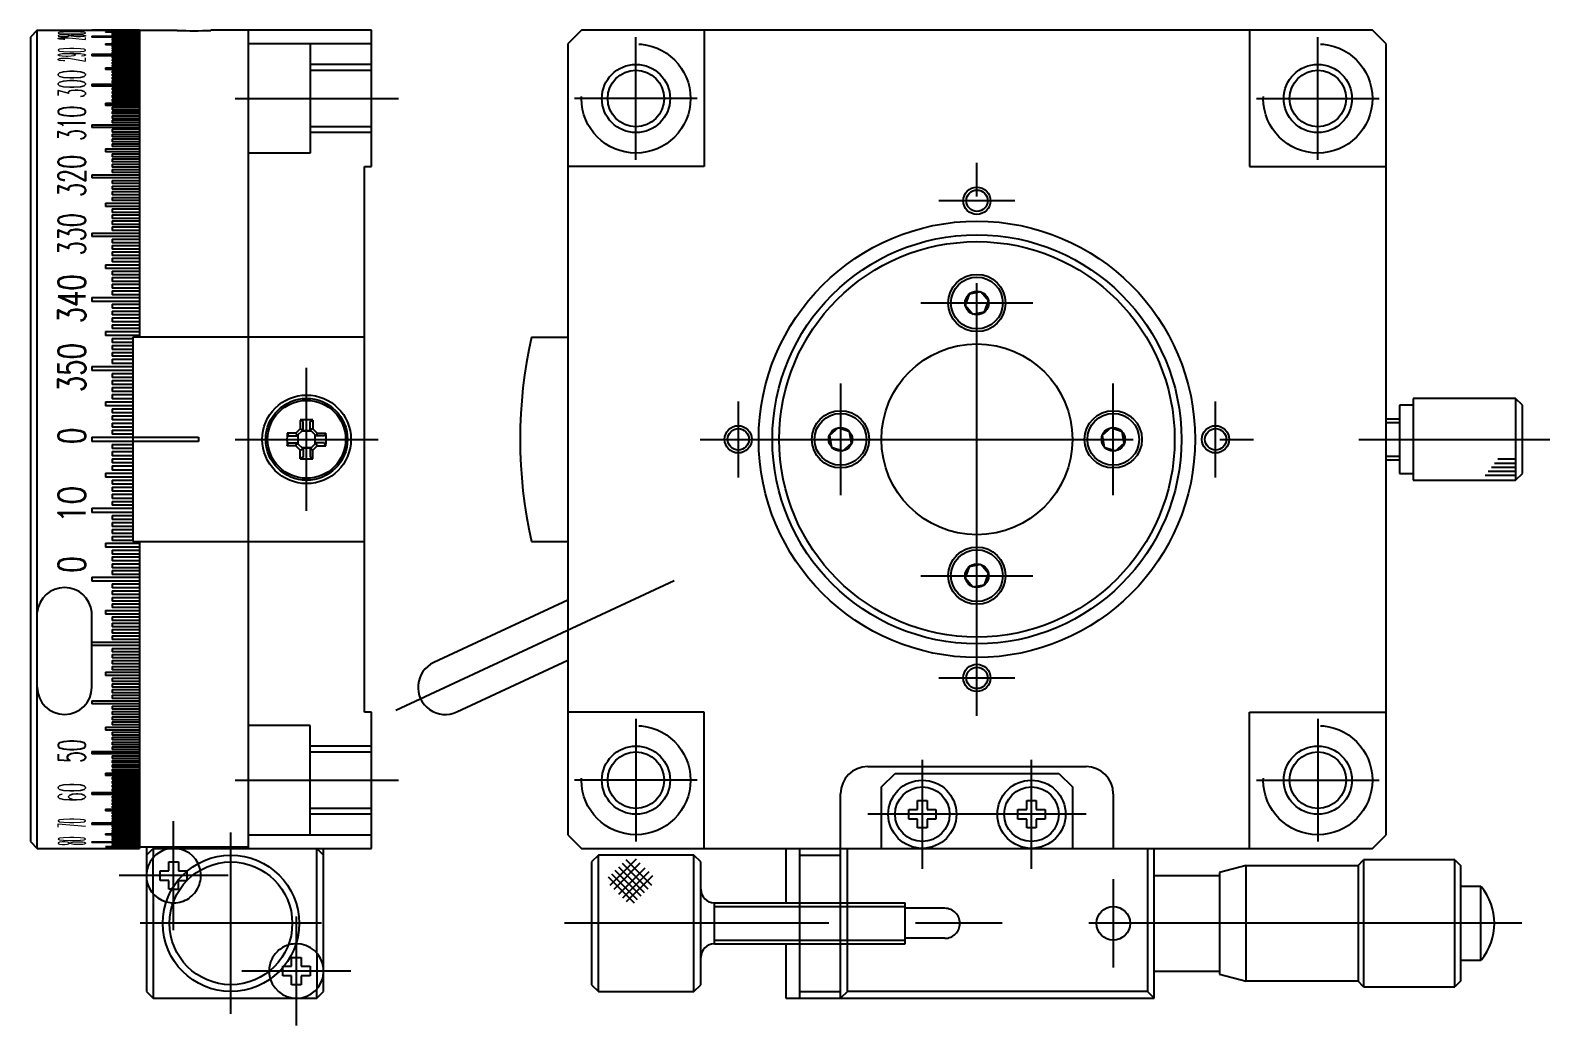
# Model space of a CAD drawing. Extents: x 1 to 281, y 0 to 190.
# Drawn here: x 169.8 to 281.2, y 51.8 to 124.8 of the extents above; entities that cross this region are included whole.
import ezdxf

# ---------------------------------------------------------------- set-up
doc = ezdxf.new("R2010")
doc.units = 0
doc.linetypes.add('CENTER', pattern=[50.8, 31.75, -6.35, 6.35, -6.35])
doc.linetypes.add('DASHED', pattern=[19.05, 12.7, -6.35])
doc.layers.get('0').update_dxf_attribs({"linetype": 'CONTINUOUS'})
doc.layers.add('CENTER', color=1, linetype='CENTER')
doc.styles.get("Standard").update_dxf_attribs({"font": 'txt.shx', "height": 3, "bigfont": 'bigfont.shx'})

msp = doc.modelspace()

# ---------------------------------------------------------------- linework, layer by layer
at = {"color": 7, "linetype": 'CONTINUOUS'}
for p, q in [((170.29, 124.84), (169.79, 124.34)), ((170.29, 64.84), (170.29, 124.84)), ((170.29, 124.84), (177.79, 124.84)), ((177.79, 124.84), (180.56, 124.84)), ((177.79, 124.84), (177.79, 102.34)), ((194.79, 124.84), (183.01, 124.84)), ((185.79, 64.84), (185.79, 124.84)), ((194.79, 114.84), (194.79, 124.84)), ((210.19, 124.84), (209.19, 123.84)), ((268.19, 124.84), (210.19, 124.84)), ((219.19, 124.84), (219.19, 114.84)), ((259.19, 124.84), (259.19, 114.84)), ((269.19, 123.84), (268.19, 124.84)), ((169.79, 124.34), (169.79, 65.34)), ((194.79, 123.84), (185.79, 123.84)), ((209.19, 123.84), (209.19, 65.84)), ((269.19, 65.84), (269.19, 123.84)), ((194.29, 74.84), (194.29, 114.84)), ((194.29, 114.84), (194.79, 114.84)), ((219.19, 114.84), (209.19, 114.84)), ((259.19, 114.84), (269.19, 114.84)), ((238.62, 105.49), (238.33, 104.67)), ((239.47, 105.65), (238.62, 105.49)), ((240.04, 105), (239.47, 105.65)), ((239.75, 104.18), (240.04, 105)), ((238.33, 104.67), (238.9, 104.02)), ((238.9, 104.02), (239.75, 104.18)), ((194.29, 102.34), (177.29, 102.34)), ((177.29, 102.34), (177.29, 87.34)), ((206.54, 102.34), (209.19, 102.34)), ((271.19, 97.34), (270.19, 97.34)), ((270.19, 97.34), (270.19, 92.34)), ((278.69, 97.84), (271.19, 97.84)), ((271.19, 97.84), (271.19, 91.84)), ((278.69, 97.84), (278.69, 91.84)), ((279.19, 97.34), (278.69, 97.84)), ((279.19, 92.34), (279.19, 97.34)), ((189.57, 96.25), (189.57, 95.62)), ((189.78, 96.15), (189.57, 96.25)), ((189.78, 95.54), (189.78, 96.15)), ((190.29, 96.15), (190.5, 96.25)), ((190.29, 95.54), (190.29, 96.15)), ((190.5, 96.25), (190.5, 95.62)), ((269.19, 96.34), (270.19, 96.34)), ((177.29, 94.99), (182.11, 94.99)), ((179.29, 94.99), (182.11, 94.99)), ((182.11, 94.99), (182.11, 94.69)), ((182.11, 94.99), (182.11, 94.69)), ((189.25, 95.3), (188.62, 95.3)), ((188.62, 95.3), (188.72, 95.09)), ((188.72, 95.09), (189.33, 95.09)), ((189.57, 95.62), (189.25, 95.3)), ((189.25, 95.3), (189.34, 95.1)), ((189.33, 95.09), (189.78, 95.54)), ((189.42, 94.5), (189.42, 95.18)), ((189.57, 95.62), (189.77, 95.54)), ((189.7, 95.46), (190.37, 95.46)), ((190.37, 95.46), (189.7, 95.46)), ((190.74, 95.09), (190.29, 95.54)), ((190.5, 95.62), (190.3, 95.54)), ((190.5, 95.62), (190.82, 95.3)), ((190.66, 94.5), (190.66, 95.18)), ((190.82, 95.3), (190.73, 95.1)), ((191.35, 95.09), (190.74, 95.09)), ((190.82, 95.3), (191.45, 95.3)), ((191.45, 95.3), (191.35, 95.09)), ((229.02, 95.69), (228.37, 95.12)), ((228.37, 95.12), (228.53, 94.27)), ((229.84, 95.4), (229.02, 95.69)), ((230, 94.55), (229.84, 95.4)), ((249.02, 95.69), (248.37, 95.12)), ((248.37, 95.12), (248.53, 94.27)), ((249.84, 95.4), (249.02, 95.69)), ((250, 94.55), (249.84, 95.4)), ((182.11, 94.69), (177.29, 94.69)), ((182.11, 94.69), (179.29, 94.69)), ((188.62, 94.37), (188.72, 94.58)), ((189.25, 94.37), (188.62, 94.37)), ((188.72, 94.58), (189.33, 94.58)), ((189.25, 94.37), (189.34, 94.58)), ((189.57, 94.05), (189.25, 94.37)), ((189.33, 94.58), (189.78, 94.14)), ((189.57, 94.05), (189.77, 94.14)), ((189.57, 93.42), (189.57, 94.05)), ((189.7, 94.22), (190.37, 94.22)), ((190.37, 94.22), (189.7, 94.22)), ((189.78, 94.14), (189.78, 93.52)), ((190.74, 94.58), (190.29, 94.14)), ((190.29, 94.14), (190.29, 93.52)), ((190.5, 94.05), (190.3, 94.14)), ((190.5, 94.05), (190.82, 94.37)), ((190.5, 93.42), (190.5, 94.05)), ((190.82, 94.37), (190.73, 94.58)), ((191.35, 94.58), (190.74, 94.58)), ((190.82, 94.37), (191.45, 94.37)), ((191.45, 94.37), (191.35, 94.58)), ((228.53, 94.27), (229.35, 93.99)), ((229.35, 93.99), (230, 94.55)), ((248.53, 94.27), (249.35, 93.99)), ((249.35, 93.99), (250, 94.55)), ((189.78, 93.52), (189.57, 93.42)), ((190.29, 93.52), (190.5, 93.42)), ((269.19, 93.34), (270.19, 93.34)), ((270.19, 92.34), (271.19, 92.34)), ((271.19, 91.84), (278.69, 91.84)), ((278.69, 91.84), (279.19, 92.34)), ((177.29, 87.34), (194.29, 87.34)), ((177.79, 87.34), (177.79, 64.84)), ((206.54, 87.34), (209.19, 87.34)), ((238.62, 85.49), (238.33, 84.67)), ((238.33, 84.67), (238.9, 84.02)), ((239.47, 85.65), (238.62, 85.49)), ((240.04, 85), (239.47, 85.65)), ((239.75, 84.18), (240.04, 85)), ((238.9, 84.02), (239.75, 84.18)), ((209.19, 83.05), (199.37, 78.48)), ((174.29, 76.66), (174.29, 82.16)), ((201.06, 74.85), (209.19, 78.64)), ((194.79, 74.84), (194.29, 74.84)), ((194.79, 64.84), (194.79, 74.84)), ((219.19, 74.84), (209.19, 74.84)), ((219.19, 64.84), (219.19, 74.84)), ((259.19, 64.84), (259.19, 74.84)), ((259.19, 74.84), (269.19, 74.84)), ((231.19, 70.84), (247.19, 70.84)), ((232.19, 69.34), (233.19, 70.34)), ((233.19, 70.34), (245.19, 70.34)), ((245.19, 70.34), (246.19, 69.34)), ((232.19, 64.84), (232.19, 69.34)), ((246.19, 69.34), (246.19, 64.84)), ((229.19, 53.84), (229.19, 68.84)), ((234.84, 68.34), (235.54, 68.34)), ((234.84, 67.69), (234.84, 68.34)), ((235.54, 68.34), (235.54, 67.69)), ((242.84, 68.34), (243.54, 68.34)), ((242.84, 67.69), (242.84, 68.34)), ((243.54, 68.34), (243.54, 67.69)), ((249.19, 68.84), (249.19, 64.84)), ((234.19, 66.99), (234.19, 67.69)), ((234.19, 67.69), (234.84, 67.69)), ((234.84, 66.99), (234.19, 66.99)), ((234.84, 66.34), (234.84, 66.99)), ((235.54, 67.69), (236.19, 67.69)), ((236.19, 66.99), (235.54, 66.99)), ((235.54, 66.99), (235.54, 66.34)), ((236.19, 67.69), (236.19, 66.99)), ((242.19, 66.99), (242.19, 67.69)), ((242.19, 67.69), (242.84, 67.69)), ((242.84, 66.99), (242.19, 66.99)), ((242.84, 66.34), (242.84, 66.99)), ((243.54, 67.69), (244.19, 67.69)), ((244.19, 66.99), (243.54, 66.99)), ((243.54, 66.99), (243.54, 66.34)), ((244.19, 67.69), (244.19, 66.99)), ((185.79, 65.84), (194.79, 65.84)), ((209.19, 65.84), (210.19, 64.84)), ((235.54, 66.34), (234.84, 66.34)), ((243.54, 66.34), (242.84, 66.34)), ((268.19, 64.84), (269.19, 65.84)), ((169.79, 65.34), (170.29, 64.84)), ((170.29, 64.84), (177.79, 64.84)), ((177.79, 64.95), (185.79, 64.95)), ((178.29, 64.95), (178.29, 54.34)), ((178.29, 64.34), (178.79, 64.84)), ((178.79, 64.84), (194.79, 64.84)), ((178.79, 64.84), (178.79, 64.16)), ((185.29, 64.95), (185.29, 64.84)), ((190.79, 57.16), (190.79, 64.84)), ((191.29, 64.34), (190.79, 64.84)), ((191.29, 54.34), (191.29, 64.84)), ((210.19, 64.84), (268.19, 64.84)), ((225.19, 64.84), (225.19, 60.84)), ((226.19, 64.84), (226.19, 53.84)), ((229.69, 54.34), (229.69, 64.84)), ((251.69, 64.84), (251.69, 54.34)), ((252.19, 53.84), (252.19, 64.84)), ((179.94, 63.84), (180.64, 63.84)), ((179.94, 63.19), (179.94, 63.84)), ((180.64, 63.84), (180.64, 63.19)), ((211.44, 64.34), (210.94, 63.84)), ((210.94, 63.84), (210.94, 54.84)), ((218.44, 64.34), (211.44, 64.34)), ((211.44, 54.34), (211.44, 64.34)), ((218.94, 63.84), (218.44, 64.34)), ((218.44, 54.34), (218.44, 64.34)), ((218.94, 54.84), (218.94, 63.84)), ((226.19, 64.34), (229.19, 64.34)), ((258.94, 63.59), (256.99, 63.06)), ((258.94, 55.09), (258.94, 63.59)), ((258.94, 63.59), (267.14, 63.59)), ((267.14, 63.59), (267.54, 63.99)), ((267.14, 63.59), (267.14, 55.09)), ((267.54, 63.99), (267.54, 54.69)), ((274.24, 63.99), (267.54, 63.99)), ((274.24, 54.69), (274.24, 63.99)), ((274.24, 63.99), (274.64, 63.59)), ((274.64, 63.59), (274.64, 55.09)), ((179.29, 62.49), (179.29, 63.19)), ((179.29, 63.19), (179.94, 63.19)), ((179.94, 62.49), (179.29, 62.49)), ((179.94, 61.84), (179.94, 62.49)), ((180.64, 63.19), (181.29, 63.19)), ((181.29, 63.19), (181.29, 63.18)), ((252.19, 62.84), (256.99, 62.84)), ((256.99, 63.06), (256.99, 55.61)), ((178.79, 61.51), (178.79, 53.84)), ((180.15, 61.84), (179.94, 61.84)), ((276.15, 62.04), (274.64, 62.04)), ((276.15, 56.64), (276.15, 62.04)), ((219.94, 60.84), (226.19, 60.84)), ((219.94, 57.84), (219.94, 60.84)), ((188.94, 56.84), (189.64, 56.84)), ((188.94, 56.19), (188.94, 56.84)), ((189.64, 56.84), (189.64, 56.19)), ((219.94, 57.84), (226.19, 57.84)), ((225.19, 57.84), (225.19, 53.84)), ((188.29, 55.49), (188.29, 56.09)), ((188.37, 56.19), (188.94, 56.19)), ((189.64, 56.19), (190.29, 56.19)), ((190.29, 56.19), (190.29, 55.49)), ((252.19, 55.84), (256.99, 55.84)), ((274.64, 56.64), (276.15, 56.64)), ((188.94, 55.49), (188.29, 55.49)), ((188.94, 54.84), (188.94, 55.49)), ((189.64, 54.84), (188.94, 54.84)), ((190.29, 55.49), (189.64, 55.49)), ((189.64, 55.49), (189.64, 54.84)), ((210.94, 54.84), (211.44, 54.34)), ((218.44, 54.34), (218.94, 54.84)), ((256.99, 55.61), (258.94, 55.09)), ((267.14, 55.09), (258.94, 55.09)), ((267.54, 54.69), (267.14, 55.09)), ((267.54, 54.69), (274.24, 54.69)), ((274.64, 55.09), (274.24, 54.69)), ((178.29, 54.34), (178.79, 53.84)), ((178.79, 53.84), (190.79, 53.84)), ((190.79, 53.84), (190.79, 54.51)), ((190.79, 53.84), (191.29, 54.34)), ((211.44, 54.34), (218.44, 54.34)), ((225.19, 53.84), (252.19, 53.84)), ((226.19, 54.34), (229.19, 54.34)), ((229.69, 54.34), (229.19, 53.84)), ((251.69, 54.34), (229.69, 54.34)), ((251.69, 54.34), (252.19, 53.84))]:
    msp.add_line(p, q, dxfattribs=at)
for p, q in [((177.79, 124.84), (174.29, 124.84)), ((175.79, 124.83), (175.79, 124.83)), ((177.79, 124.83), (175.79, 124.83)), ((175.79, 124.83), (177.79, 124.83)), ((175.79, 124.82), (175.79, 124.81)), ((175.79, 124.82), (177.79, 124.82)), ((177.79, 124.81), (175.79, 124.81)), ((175.79, 124.8), (177.79, 124.8)), ((175.79, 124.8), (175.79, 124.79)), ((177.79, 124.79), (175.79, 124.79)), ((175.79, 124.77), (177.79, 124.77)), ((175.79, 124.77), (175.79, 124.75)), ((174.29, 124.41), (174.29, 124.35)), ((174.29, 124.41), (177.79, 124.41)), ((177.79, 124.35), (174.29, 124.35)), ((175.29, 124.74), (177.79, 124.74)), ((175.29, 124.74), (175.29, 124.71)), ((177.79, 124.71), (175.29, 124.71)), ((175.29, 123.85), (177.79, 123.85)), ((175.29, 123.85), (175.29, 123.78)), ((177.79, 123.78), (175.29, 123.78)), ((177.79, 124.75), (175.79, 124.75)), ((175.79, 124.69), (177.79, 124.69)), ((175.79, 124.69), (175.79, 124.66)), ((177.79, 124.66), (175.79, 124.66)), ((175.79, 124.63), (177.79, 124.63)), ((175.79, 124.63), (175.79, 124.59)), ((177.79, 124.59), (175.79, 124.59)), ((175.79, 124.57), (177.79, 124.57)), ((175.79, 124.57), (175.79, 124.52)), ((177.79, 124.52), (175.79, 124.52)), ((175.79, 124.49), (177.79, 124.49)), ((175.79, 124.49), (175.79, 124.44)), ((177.79, 124.44), (175.79, 124.44)), ((175.79, 124.31), (175.79, 124.26)), ((175.79, 124.31), (177.79, 124.31)), ((177.79, 124.26), (175.79, 124.26)), ((175.79, 124.21), (175.79, 124.15)), ((175.79, 124.21), (177.79, 124.21)), ((177.79, 124.15), (175.79, 124.15)), ((175.79, 124.1), (177.79, 124.1)), ((175.79, 124.1), (175.79, 124.03)), ((177.79, 124.03), (175.79, 124.03)), ((175.79, 123.98), (177.79, 123.98)), ((175.79, 123.98), (175.79, 123.91)), ((177.79, 123.91), (175.79, 123.91)), ((175.79, 123.72), (177.79, 123.72)), ((175.79, 123.72), (175.79, 123.63)), ((174.29, 123.08), (174.29, 122.98)), ((174.29, 123.08), (177.79, 123.08)), ((177.79, 122.98), (174.29, 122.98)), ((177.79, 123.63), (175.79, 123.63)), ((175.79, 123.57), (177.79, 123.57)), ((175.79, 123.57), (175.79, 123.48)), ((177.79, 123.48), (175.79, 123.48)), ((175.79, 123.41), (177.79, 123.41)), ((175.79, 123.41), (175.79, 123.32)), ((177.79, 123.32), (175.79, 123.32)), ((175.79, 123.25), (177.79, 123.25)), ((175.79, 123.25), (175.79, 123.15)), ((177.79, 123.15), (175.79, 123.15)), ((175.79, 122.9), (175.79, 122.79)), ((175.79, 122.9), (177.79, 122.9)), ((177.79, 122.79), (175.79, 122.79)), ((175.79, 122.71), (175.79, 122.6)), ((175.79, 122.71), (177.79, 122.71)), ((177.79, 122.6), (175.79, 122.6)), ((175.29, 122.09), (177.79, 122.09)), ((175.29, 122.09), (175.29, 121.96)), ((177.79, 121.96), (175.29, 121.96)), ((175.79, 122.51), (177.79, 122.51)), ((175.79, 122.51), (175.79, 122.39)), ((177.79, 122.39), (175.79, 122.39)), ((175.79, 122.3), (177.79, 122.3)), ((175.79, 122.3), (175.79, 122.18)), ((177.79, 122.18), (175.79, 122.18)), ((175.79, 121.87), (177.79, 121.87)), ((175.79, 121.87), (175.79, 121.73)), ((177.79, 121.73), (175.79, 121.73)), ((175.79, 121.63), (177.79, 121.63)), ((175.79, 121.63), (175.79, 121.5)), ((177.79, 121.5), (175.79, 121.5)), ((174.29, 120.89), (174.29, 120.74)), ((174.29, 120.89), (177.79, 120.89)), ((177.79, 120.74), (174.29, 120.74)), ((175.79, 121.4), (177.79, 121.4)), ((175.79, 121.4), (175.79, 121.25)), ((177.79, 121.25), (175.79, 121.25)), ((175.79, 121.15), (177.79, 121.15)), ((175.79, 121.15), (175.79, 121)), ((177.79, 121), (175.79, 121)), ((175.79, 120.63), (175.79, 120.47)), ((175.79, 120.63), (177.79, 120.63)), ((177.79, 120.47), (175.79, 120.47)), ((175.79, 120.36), (175.79, 120.2)), ((175.79, 120.36), (177.79, 120.36)), ((175.29, 119.5), (177.79, 119.5)), ((175.29, 119.5), (175.29, 119.32)), ((177.79, 119.32), (175.29, 119.32)), ((177.79, 120.2), (175.79, 120.2)), ((175.79, 120.08), (177.79, 120.08)), ((175.79, 120.08), (175.79, 119.91)), ((177.79, 119.91), (175.79, 119.91)), ((175.79, 119.79), (177.79, 119.79)), ((175.79, 119.79), (175.79, 119.62)), ((177.79, 119.62), (175.79, 119.62)), ((175.79, 119.2), (177.79, 119.2)), ((175.79, 119.2), (175.79, 119.02)), ((177.79, 119.02), (175.79, 119.02)), ((175.79, 118.89), (177.79, 118.89)), ((175.79, 118.89), (175.79, 118.71)), ((177.79, 118.71), (175.79, 118.71)), ((175.79, 118.57), (177.79, 118.57)), ((175.79, 118.57), (175.79, 118.38)), ((177.79, 118.38), (175.79, 118.38)), ((175.79, 118.25), (177.79, 118.25)), ((175.79, 118.25), (175.79, 118.06)), ((174.29, 117.91), (174.29, 117.72)), ((174.29, 117.91), (177.79, 117.91)), ((177.79, 117.72), (174.29, 117.72)), ((177.79, 118.06), (175.79, 118.06)), ((175.79, 117.58), (175.79, 117.38)), ((175.79, 117.58), (177.79, 117.58)), ((177.79, 117.38), (175.79, 117.38)), ((175.79, 117.23), (175.79, 117.03)), ((175.79, 117.23), (177.79, 117.23)), ((177.79, 117.03), (175.79, 117.03)), ((175.29, 116.16), (177.79, 116.16)), ((175.29, 116.16), (175.29, 115.94)), ((177.79, 115.94), (175.29, 115.94)), ((175.79, 116.88), (177.79, 116.88)), ((175.79, 116.88), (175.79, 116.67)), ((177.79, 116.67), (175.79, 116.67)), ((175.79, 116.52), (177.79, 116.52)), ((175.79, 116.52), (175.79, 116.31)), ((177.79, 116.31), (175.79, 116.31)), ((175.79, 115.78), (177.79, 115.78)), ((175.79, 115.78), (175.79, 115.57)), ((177.79, 115.57), (175.79, 115.57)), ((175.79, 115.41), (177.79, 115.41)), ((175.79, 115.41), (175.79, 115.19)), ((177.79, 115.19), (175.79, 115.19)), ((175.79, 115.02), (177.79, 115.02)), ((175.79, 115.02), (175.79, 114.8)), ((177.79, 114.8), (175.79, 114.8)), ((174.29, 114.24), (174.29, 114.01)), ((174.29, 114.24), (177.79, 114.24)), ((177.79, 114.01), (174.29, 114.01)), ((175.79, 114.63), (177.79, 114.63)), ((175.79, 114.63), (175.79, 114.41)), ((177.79, 114.41), (175.79, 114.41)), ((175.79, 113.83), (175.79, 113.6)), ((175.79, 113.83), (177.79, 113.83)), ((177.79, 113.6), (175.79, 113.6)), ((175.79, 113.42), (175.79, 113.19)), ((175.79, 113.42), (177.79, 113.42)), ((177.79, 113.19), (175.79, 113.19)), ((175.79, 113.01), (177.79, 113.01)), ((175.79, 113.01), (175.79, 112.77)), ((177.79, 112.77), (175.79, 112.77)), ((175.79, 112.59), (177.79, 112.59)), ((175.79, 112.59), (175.79, 112.35)), ((175.29, 112.17), (177.79, 112.17)), ((175.29, 112.17), (175.29, 111.92)), ((177.79, 111.92), (175.29, 111.92)), ((177.79, 112.35), (175.79, 112.35)), ((175.79, 111.74), (177.79, 111.74)), ((175.79, 111.74), (175.79, 111.49)), ((177.79, 111.49), (175.79, 111.49)), ((175.79, 111.3), (177.79, 111.3)), ((175.79, 111.3), (175.79, 111.05)), ((177.79, 111.05), (175.79, 111.05)), ((175.79, 110.86), (177.79, 110.86)), ((175.79, 110.86), (175.79, 110.61)), ((177.79, 110.61), (175.79, 110.61)), ((175.79, 110.42), (177.79, 110.42)), ((175.79, 110.42), (175.79, 110.16)), ((174.29, 109.97), (174.29, 109.71)), ((174.29, 109.97), (177.79, 109.97)), ((177.79, 109.71), (174.29, 109.71)), ((177.79, 110.16), (175.79, 110.16)), ((175.79, 109.51), (175.79, 109.25)), ((175.79, 109.51), (177.79, 109.51)), ((177.79, 109.25), (175.79, 109.25)), ((175.79, 109.05), (175.79, 108.79)), ((175.79, 109.05), (177.79, 109.05)), ((177.79, 108.79), (175.79, 108.79)), ((175.79, 108.59), (177.79, 108.59)), ((175.79, 108.59), (175.79, 108.32)), ((177.79, 108.32), (175.79, 108.32)), ((175.79, 108.12), (177.79, 108.12)), ((175.79, 108.12), (175.79, 107.85)), ((175.29, 107.65), (177.79, 107.65)), ((175.29, 107.65), (175.29, 107.38)), ((177.79, 107.38), (175.29, 107.38)), ((177.79, 107.85), (175.79, 107.85)), ((175.79, 107.18), (177.79, 107.18)), ((175.79, 107.18), (175.79, 106.9)), ((177.79, 106.9), (175.79, 106.9)), ((175.79, 106.7), (177.79, 106.7)), ((175.79, 106.7), (175.79, 106.42)), ((177.79, 106.42), (175.79, 106.42)), ((175.79, 106.21), (177.79, 106.21)), ((175.79, 106.21), (175.79, 105.94)), ((177.79, 105.94), (175.79, 105.94)), ((174.29, 105.24), (174.29, 104.96)), ((174.29, 105.24), (177.79, 105.24)), ((177.79, 104.96), (174.29, 104.96)), ((175.79, 105.73), (177.79, 105.73)), ((175.79, 105.73), (175.79, 105.45)), ((177.79, 105.45), (175.79, 105.45)), ((175.79, 104.75), (175.79, 104.46)), ((175.79, 104.75), (177.79, 104.75)), ((177.79, 104.46), (175.79, 104.46)), ((175.79, 104.25), (175.79, 103.96)), ((175.79, 104.25), (177.79, 104.25)), ((177.79, 103.96), (175.79, 103.96)), ((175.79, 103.75), (177.79, 103.75)), ((175.79, 103.75), (175.79, 103.46)), ((175.29, 102.75), (177.79, 102.75)), ((175.29, 102.75), (175.29, 102.46)), ((177.79, 103.46), (175.79, 103.46)), ((175.79, 103.25), (177.79, 103.25)), ((175.79, 103.25), (175.79, 102.96)), ((177.79, 102.96), (175.79, 102.96)), ((177.79, 102.46), (175.29, 102.46)), ((175.79, 102.24), (177.29, 102.24)), ((175.79, 102.24), (175.79, 101.95)), ((177.29, 101.95), (175.79, 101.95)), ((175.79, 101.73), (177.29, 101.73)), ((175.79, 101.73), (175.79, 101.44)), ((177.29, 101.44), (175.79, 101.44)), ((175.79, 101.22), (177.29, 101.22)), ((175.79, 101.22), (175.79, 100.93)), ((177.29, 100.93), (175.79, 100.93)), ((175.79, 100.71), (177.29, 100.71)), ((175.79, 100.71), (175.79, 100.41)), ((177.29, 100.41), (175.79, 100.41)), ((174.29, 100.19), (174.29, 99.9)), ((174.29, 100.19), (177.29, 100.19)), ((177.29, 99.9), (174.29, 99.9)), ((175.79, 99.68), (175.79, 99.38)), ((175.79, 99.68), (177.29, 99.68)), ((177.29, 99.38), (175.79, 99.38)), ((175.79, 99.16), (175.79, 98.86)), ((175.79, 99.16), (177.29, 99.16)), ((177.29, 98.86), (175.79, 98.86)), ((175.79, 98.64), (177.29, 98.64)), ((175.79, 98.64), (175.79, 98.34)), ((177.29, 98.34), (175.79, 98.34)), ((175.79, 98.12), (177.29, 98.12)), ((175.79, 98.12), (175.79, 97.82)), ((175.29, 97.6), (177.29, 97.6)), ((175.29, 97.6), (175.29, 97.3)), ((177.29, 97.3), (175.29, 97.3)), ((177.29, 97.82), (175.79, 97.82)), ((175.79, 97.08), (177.29, 97.08)), ((175.79, 97.08), (175.79, 96.78)), ((177.29, 96.78), (175.79, 96.78)), ((175.79, 96.56), (177.29, 96.56)), ((175.79, 96.56), (175.79, 96.26)), ((177.29, 96.26), (175.79, 96.26)), ((175.79, 96.03), (177.29, 96.03)), ((175.79, 96.03), (175.79, 95.73)), ((174.29, 94.99), (174.29, 94.69)), ((174.29, 94.99), (177.29, 94.99)), ((177.29, 95.73), (175.79, 95.73)), ((175.79, 95.51), (177.29, 95.51)), ((175.79, 95.51), (175.79, 95.21)), ((177.29, 95.21), (175.79, 95.21)), ((177.29, 94.69), (174.29, 94.69)), ((175.79, 94.46), (175.79, 94.16)), ((175.79, 94.46), (177.29, 94.46)), ((177.29, 94.16), (175.79, 94.16)), ((175.79, 93.94), (175.79, 93.64)), ((175.79, 93.94), (177.29, 93.94)), ((177.29, 93.64), (175.79, 93.64)), ((175.79, 93.42), (177.29, 93.42)), ((175.79, 93.42), (175.79, 93.12)), ((177.29, 93.12), (175.79, 93.12)), ((175.79, 92.89), (177.29, 92.89)), ((175.79, 92.89), (175.79, 92.59)), ((177.29, 92.59), (175.79, 92.59)), ((175.29, 92.37), (177.29, 92.37)), ((175.29, 92.37), (175.29, 92.07)), ((177.29, 92.07), (175.29, 92.07)), ((175.79, 91.85), (177.29, 91.85)), ((175.79, 91.85), (175.79, 91.55)), ((177.29, 91.55), (175.79, 91.55)), ((175.79, 91.33), (177.29, 91.33)), ((175.79, 91.33), (175.79, 91.03)), ((177.29, 91.03), (175.79, 91.03)), ((175.79, 90.81), (177.29, 90.81)), ((175.79, 90.81), (175.79, 90.51)), ((177.29, 90.51), (175.79, 90.51)), ((175.79, 90.29), (177.29, 90.29)), ((175.79, 90.29), (175.79, 90)), ((174.29, 89.78), (174.29, 89.48)), ((174.29, 89.78), (177.29, 89.78)), ((177.29, 89.48), (174.29, 89.48)), ((177.29, 90), (175.79, 90)), ((175.79, 89.26), (175.79, 88.97)), ((175.79, 89.26), (177.29, 89.26)), ((177.29, 88.97), (175.79, 88.97)), ((175.79, 88.75), (175.79, 88.45)), ((175.79, 88.75), (177.29, 88.75)), ((177.29, 88.45), (175.79, 88.45)), ((175.79, 88.23), (177.29, 88.23)), ((175.79, 88.23), (175.79, 87.94)), ((175.29, 87.22), (177.79, 87.22)), ((175.29, 87.22), (175.29, 86.93)), ((177.79, 86.93), (175.29, 86.93)), ((177.29, 87.94), (175.79, 87.94)), ((175.79, 87.72), (177.29, 87.72)), ((175.79, 87.72), (175.79, 87.43)), ((177.29, 87.43), (175.79, 87.43)), ((175.79, 86.71), (177.79, 86.71)), ((175.79, 86.71), (175.79, 86.42)), ((177.79, 86.42), (175.79, 86.42)), ((175.79, 86.21), (177.79, 86.21)), ((175.79, 86.21), (175.79, 85.92)), ((177.79, 85.92), (175.79, 85.92)), ((174.29, 84.72), (174.29, 84.44)), ((174.29, 84.72), (177.79, 84.72)), ((175.79, 85.71), (177.79, 85.71)), ((175.79, 85.71), (175.79, 85.42)), ((177.79, 85.42), (175.79, 85.42)), ((175.79, 85.21), (177.79, 85.21)), ((175.79, 85.21), (175.79, 84.93)), ((177.79, 84.93), (175.79, 84.93)), ((177.79, 84.44), (174.29, 84.44)), ((175.79, 84.23), (175.79, 83.95)), ((175.79, 84.23), (177.79, 84.23)), ((177.79, 83.95), (175.79, 83.95)), ((175.79, 83.74), (175.79, 83.46)), ((175.79, 83.74), (177.79, 83.74)), ((177.79, 83.46), (175.79, 83.46)), ((175.79, 83.25), (177.79, 83.25)), ((175.79, 83.25), (175.79, 82.98)), ((177.79, 82.98), (175.79, 82.98)), ((175.79, 82.77), (177.79, 82.77)), ((175.79, 82.77), (175.79, 82.5)), ((177.79, 82.5), (175.79, 82.5)), ((175.29, 82.29), (177.79, 82.29)), ((175.29, 82.29), (175.29, 82.02)), ((177.79, 82.02), (175.29, 82.02)), ((175.79, 81.82), (177.79, 81.82)), ((175.79, 81.82), (175.79, 81.55)), ((177.79, 81.55), (175.79, 81.55)), ((175.79, 81.35), (177.79, 81.35)), ((175.79, 81.35), (175.79, 81.08)), ((177.79, 81.08), (175.79, 81.08)), ((175.79, 80.89), (177.79, 80.89)), ((175.79, 80.89), (175.79, 80.62)), ((177.79, 80.62), (175.79, 80.62)), ((175.79, 80.42), (177.79, 80.42)), ((175.79, 80.42), (175.79, 80.16)), ((174.29, 79.97), (177.79, 79.97)), ((177.79, 79.71), (174.29, 79.71)), ((177.79, 80.16), (175.79, 80.16)), ((175.79, 79.51), (175.79, 79.26)), ((175.79, 79.51), (177.79, 79.51)), ((177.79, 79.26), (175.79, 79.26)), ((175.79, 79.07), (175.79, 78.81)), ((175.79, 79.07), (177.79, 79.07)), ((177.79, 78.81), (175.79, 78.81)), ((175.79, 78.62), (177.79, 78.62)), ((175.79, 78.62), (175.79, 78.37)), ((177.79, 78.37), (175.79, 78.37)), ((175.79, 78.19), (177.79, 78.19)), ((175.79, 78.19), (175.79, 77.94)), ((175.29, 77.75), (177.79, 77.75)), ((175.29, 77.75), (175.29, 77.51)), ((177.79, 77.51), (175.29, 77.51)), ((177.79, 77.94), (175.79, 77.94)), ((175.79, 77.32), (177.79, 77.32)), ((175.79, 77.32), (175.79, 77.08)), ((177.79, 77.08), (175.79, 77.08)), ((175.79, 76.9), (177.79, 76.9)), ((175.79, 76.9), (175.79, 76.66)), ((177.79, 76.66), (175.79, 76.66)), ((175.79, 76.49), (177.79, 76.49)), ((175.79, 76.49), (175.79, 76.25)), ((177.79, 76.25), (175.79, 76.25)), ((175.79, 76.07), (177.79, 76.07)), ((175.79, 76.07), (175.79, 75.84)), ((177.79, 75.84), (175.79, 75.84)), ((174.29, 75.67), (174.29, 75.44)), ((174.29, 75.67), (177.79, 75.67)), ((177.79, 75.44), (174.29, 75.44)), ((175.79, 75.27), (175.79, 75.04)), ((175.79, 75.27), (177.79, 75.27)), ((177.79, 75.04), (175.79, 75.04)), ((175.79, 74.87), (175.79, 74.65)), ((175.79, 74.87), (177.79, 74.87)), ((177.79, 74.65), (175.79, 74.65)), ((175.29, 73.73), (177.79, 73.73)), ((175.29, 73.73), (175.29, 73.52)), ((175.79, 74.49), (177.79, 74.49)), ((175.79, 74.49), (175.79, 74.27)), ((177.79, 74.27), (175.79, 74.27)), ((175.79, 74.11), (177.79, 74.11)), ((175.79, 74.11), (175.79, 73.89)), ((177.79, 73.89), (175.79, 73.89)), ((177.79, 73.52), (175.29, 73.52)), ((175.79, 73.36), (177.79, 73.36)), ((175.79, 73.36), (175.79, 73.15)), ((177.79, 73.15), (175.79, 73.15)), ((175.79, 73), (177.79, 73)), ((175.79, 73), (175.79, 72.79)), ((177.79, 72.79), (175.79, 72.79)), ((175.79, 72.64), (177.79, 72.64)), ((175.79, 72.64), (175.79, 72.44)), ((177.79, 72.44), (175.79, 72.44)), ((174.29, 71.95), (174.29, 71.76)), ((174.29, 71.95), (177.79, 71.95)), ((177.79, 71.76), (174.29, 71.76)), ((175.79, 72.29), (177.79, 72.29)), ((175.79, 72.29), (175.79, 72.1)), ((177.79, 72.1), (175.79, 72.1)), ((175.79, 71.62), (175.79, 71.43)), ((175.79, 71.62), (177.79, 71.62)), ((177.79, 71.43), (175.79, 71.43)), ((175.29, 70.35), (177.79, 70.35)), ((175.29, 70.35), (175.29, 70.18)), ((175.79, 71.29), (175.79, 71.1)), ((175.79, 71.29), (177.79, 71.29)), ((177.79, 71.1), (175.79, 71.1)), ((175.79, 70.97), (177.79, 70.97)), ((175.79, 70.97), (175.79, 70.79)), ((177.79, 70.79), (175.79, 70.79)), ((175.79, 70.65), (177.79, 70.65)), ((175.79, 70.65), (175.79, 70.48)), ((177.79, 70.48), (175.79, 70.48)), ((177.79, 70.18), (175.29, 70.18)), ((175.79, 70.05), (177.79, 70.05)), ((175.79, 70.05), (175.79, 69.88)), ((177.79, 69.88), (175.79, 69.88)), ((175.79, 69.76), (177.79, 69.76)), ((175.79, 69.76), (175.79, 69.6)), ((177.79, 69.6), (175.79, 69.6)), ((175.79, 69.47), (177.79, 69.47)), ((175.79, 69.47), (175.79, 69.32)), ((177.79, 69.32), (175.79, 69.32)), ((175.79, 69.2), (177.79, 69.2)), ((175.79, 69.2), (175.79, 69.04)), ((174.29, 68.93), (174.29, 68.78)), ((174.29, 68.93), (177.79, 68.93)), ((177.79, 68.78), (174.29, 68.78)), ((177.79, 69.04), (175.79, 69.04)), ((175.79, 68.67), (175.79, 68.53)), ((175.79, 68.67), (177.79, 68.67)), ((177.79, 68.53), (175.79, 68.53)), ((175.79, 68.42), (175.79, 68.28)), ((175.79, 68.42), (177.79, 68.42)), ((177.79, 68.28), (175.79, 68.28)), ((175.79, 68.17), (177.79, 68.17)), ((175.79, 68.17), (175.79, 68.04)), ((177.79, 68.04), (175.79, 68.04)), ((175.29, 67.71), (177.79, 67.71)), ((175.29, 67.71), (175.29, 67.58)), ((177.79, 67.58), (175.29, 67.58)), ((175.79, 67.94), (177.79, 67.94)), ((175.79, 67.94), (175.79, 67.81)), ((177.79, 67.81), (175.79, 67.81)), ((175.79, 67.49), (177.79, 67.49)), ((175.79, 67.49), (175.79, 67.37)), ((177.79, 67.37), (175.79, 67.37)), ((175.79, 67.28), (177.79, 67.28)), ((175.79, 67.28), (175.79, 67.16)), ((177.79, 67.16), (175.79, 67.16)), ((175.79, 67.08), (177.79, 67.08)), ((175.79, 67.08), (175.79, 66.97)), ((177.79, 66.97), (175.79, 66.97)), ((175.79, 66.88), (177.79, 66.88)), ((175.79, 66.88), (175.79, 66.78)), ((174.29, 66.7), (174.29, 66.59)), ((174.29, 66.7), (177.79, 66.7)), ((177.79, 66.59), (174.29, 66.59)), ((175.29, 65.9), (177.79, 65.9)), ((175.29, 65.9), (175.29, 65.82)), ((177.79, 65.82), (175.29, 65.82)), ((177.79, 66.78), (175.79, 66.78)), ((175.79, 66.52), (175.79, 66.42)), ((175.79, 66.52), (177.79, 66.52)), ((177.79, 66.42), (175.79, 66.42)), ((175.79, 66.35), (175.79, 66.26)), ((175.79, 66.35), (177.79, 66.35)), ((177.79, 66.26), (175.79, 66.26)), ((175.79, 66.19), (177.79, 66.19)), ((175.79, 66.19), (175.79, 66.1)), ((177.79, 66.1), (175.79, 66.1)), ((175.79, 66.04), (177.79, 66.04)), ((175.79, 66.04), (175.79, 65.96)), ((177.79, 65.96), (175.79, 65.96)), ((175.79, 65.76), (177.79, 65.76)), ((175.79, 65.76), (175.79, 65.69)), ((174.29, 65.32), (174.29, 65.27)), ((174.29, 65.32), (177.79, 65.32)), ((177.79, 65.27), (174.29, 65.27)), ((174.29, 64.84), (177.79, 64.84)), ((175.29, 64.96), (177.79, 64.96)), ((175.29, 64.96), (175.29, 64.94)), ((177.79, 64.94), (175.29, 64.94)), ((177.79, 65.69), (175.79, 65.69)), ((175.79, 65.64), (177.79, 65.64)), ((175.79, 65.64), (175.79, 65.57)), ((177.79, 65.57), (175.79, 65.57)), ((175.79, 65.52), (177.79, 65.52)), ((175.79, 65.52), (175.79, 65.46)), ((177.79, 65.46), (175.79, 65.46)), ((175.79, 65.42), (177.79, 65.42)), ((175.79, 65.42), (175.79, 65.36)), ((177.79, 65.36), (175.79, 65.36)), ((175.79, 65.23), (177.79, 65.23)), ((175.79, 65.23), (175.79, 65.18)), ((177.79, 65.18), (175.79, 65.18)), ((175.79, 65.15), (177.79, 65.15)), ((175.79, 65.15), (175.79, 65.11)), ((177.79, 65.11), (175.79, 65.11)), ((175.79, 65.08), (177.79, 65.08)), ((175.79, 65.08), (175.79, 65.04)), ((177.79, 65.04), (175.79, 65.04)), ((175.79, 65.02), (177.79, 65.02)), ((175.79, 65.02), (175.79, 64.99)), ((177.79, 64.99), (175.79, 64.99)), ((175.79, 64.92), (177.79, 64.92)), ((175.79, 64.92), (175.79, 64.9)), ((177.79, 64.9), (175.79, 64.9)), ((175.79, 64.89), (177.79, 64.89)), ((175.79, 64.89), (175.79, 64.87)), ((177.79, 64.87), (175.79, 64.87)), ((175.79, 64.86), (177.79, 64.86)), ((175.79, 64.86), (175.79, 64.85)), ((177.79, 64.85), (175.79, 64.85)), ((177.79, 64.84), (175.79, 64.84)), ((175.79, 64.84), (177.79, 64.84)), ((175.79, 64.84), (175.79, 64.84))]:
    msp.add_line(p, q)
at = {"color": 3, "linetype": 'DASHED'}
for p, q in [((190.29, 123.84), (190.29, 115.84)), ((194.79, 122.34), (190.29, 122.34)), ((194.79, 121.9), (190.29, 121.9)), ((194.79, 117.77), (190.29, 117.77)), ((194.79, 117.34), (190.29, 117.34)), ((190.29, 115.84), (185.79, 115.84)), ((190.29, 73.84), (185.79, 73.84)), ((190.29, 65.84), (190.29, 73.84)), ((194.79, 72.34), (190.29, 72.34)), ((194.79, 71.9), (190.29, 71.9)), ((194.79, 67.77), (190.29, 67.77)), ((194.79, 67.34), (190.29, 67.34)), ((178.79, 61.51), (178.79, 64.16)), ((180.64, 61.84), (180.64, 62.49)), ((180.64, 62.49), (181.29, 62.49)), ((181.29, 62.49), (181.29, 63.18)), ((180.15, 61.84), (180.64, 61.84)), ((226.19, 60.84), (233.94, 60.84)), ((226.19, 60.57), (233.94, 60.57)), ((233.94, 57.84), (233.94, 60.84)), ((236.84, 60.44), (233.94, 60.44)), ((226.19, 58.11), (233.94, 58.11)), ((236.84, 58.24), (233.94, 58.24)), ((190.79, 57.16), (190.79, 54.51)), ((226.19, 57.84), (233.94, 57.84)), ((188.29, 56.09), (188.29, 56.19)), ((188.29, 56.19), (188.37, 56.19))]:
    msp.add_line(p, q, dxfattribs=at)
at = {"color": 3, "linetype": 'CONTINUOUS'}
for p, q in [((269.19, 96.07), (270.19, 96.07)), ((269.19, 93.61), (270.19, 93.61)), ((276.69, 92.51), (278.69, 92.51)), ((276.92, 92.81), (278.69, 92.81)), ((277.15, 93.1), (278.69, 93.1)), ((277.38, 93.4), (278.69, 93.4)), ((276.45, 92.2), (278.69, 92.2)), ((212.29, 62.14), (214.22, 64.07)), ((212.59, 61.84), (214.51, 63.77)), ((213.18, 63.76), (215.07, 61.87)), ((213.44, 64.02), (215.33, 62.13)), ((212.16, 62.74), (214.05, 60.85)), ((212.4, 62.98), (214.29, 61.09)), ((212.65, 63.24), (214.54, 61.35)), ((212.91, 63.49), (214.8, 61.6)), ((212.94, 61.49), (214.86, 63.42)), ((213.23, 61.2), (215.16, 63.13)), ((213.5, 60.93), (215.43, 62.86)), ((219.94, 60.57), (226.19, 60.57)), ((219.94, 58.11), (226.19, 58.11))]:
    msp.add_line(p, q, dxfattribs=at)
at = {"color": 3, "linetype": 'DASHED'}
for centre in [(214.19, 119.84), (264.19, 119.84), (214.19, 69.84), (264.19, 69.84)]:
    msp.add_circle(centre, 4, dxfattribs=at)
at = {"color": 3, "linetype": 'CONTINUOUS'}
for centre, radius in [((214.19, 119.84), 2.5), ((264.19, 119.84), 2.5), ((239.19, 112.34), 1), ((221.69, 94.84), 1), ((256.69, 94.84), 1), ((239.19, 77.34), 1), ((214.19, 69.84), 2.5), ((264.19, 69.84), 2.5)]:
    msp.add_circle(centre, radius, dxfattribs=at)
at = {"color": 7, "linetype": 'CONTINUOUS'}
for centre, radius in [((214.19, 119.84), 2.07), ((264.19, 119.84), 2.07), ((239.19, 112.34), 0.783), ((239.19, 94.84), 16), ((239.19, 94.84), 15), ((239.19, 94.84), 14.5), ((239.19, 104.84), 2.1), ((239.19, 104.84), 1.9), ((239.19, 104.84), 0.866), ((239.19, 94.84), 7), ((190.04, 94.84), 3.25), ((190.04, 94.84), 3), ((190.04, 94.84), 2.86), ((229.19, 94.84), 2.1), ((249.19, 94.84), 2.1), ((229.19, 94.84), 1.9), ((249.19, 94.84), 1.9), ((221.69, 94.84), 0.783), ((229.19, 94.84), 0.866), ((249.19, 94.84), 0.866), ((256.69, 94.84), 0.783), ((239.19, 84.84), 2.1), ((239.19, 84.84), 1.9), ((239.19, 84.84), 0.866), ((239.19, 77.34), 0.783), ((214.19, 69.84), 2.07), ((264.19, 69.84), 2.07), ((235.19, 67.34), 2.5), ((235.19, 67.34), 2), ((243.19, 67.34), 2.5), ((243.19, 67.34), 2), ((184.49, 59.34), 5), ((184.49, 59.34), 4.5), ((249.19, 59.34), 1.23)]:
    msp.add_circle(centre, radius, dxfattribs=at)
for centre, radius, start, end in [((181.79, 154.81), 30, 267.6508, 272.3492), ((239.19, 94.84), 33.5, 167.0629, 192.9371), ((190.04, 86.72), 9.55, 87.212, 92.788), ((190.04, 86.72), 9.55, 87.212, 92.788), ((198.15, 94.84), 9.55, 177.212, 182.788), ((181.92, 94.84), 9.55, 357.212, 2.788), ((190.04, 102.95), 9.55, 267.212, 272.788), ((190.04, 102.95), 9.55, 267.212, 272.788), ((172.29, 81.96), 2.01, 5.648, 174.346), ((200.21, 76.66), 2, 115, 295), ((172.29, 76.66), 2, 180, 0), ((231.19, 68.84), 2, 90, 180), ((247.19, 68.84), 2, 0, 90), ((180.29, 62.84), 2, 26.2082, 254.1807), ((219.94, 61.84), 1, 180, 270), ((272.94, 59.34), 4.2, 319.9948, 40.0052), ((189.29, 55.84), 2, 196.9332, 90.8703), ((219.94, 56.84), 1, 90, 180)]:
    msp.add_arc(centre, radius, start, end, dxfattribs=at)
at = {"color": 3, "linetype": 'DASHED'}
for centre, radius, start, end in [((180.29, 62.84), 2, 254.1807, 26.2082), ((236.84, 59.34), 1.1, 270, 90), ((189.29, 55.84), 2, 90.8703, 196.9332)]:
    msp.add_arc(centre, radius, start, end, dxfattribs=at)
at = {"layer": 'CENTER', "color": 1, "linetype": 'CENTER'}
for p, q in [((214.19, 115.34), (214.19, 124.34)), ((264.19, 115.34), (264.19, 124.34)), ((184.79, 119.84), (196.79, 119.84)), ((218.69, 119.84), (209.69, 119.84)), ((259.69, 119.84), (268.69, 119.84)), ((239.19, 74.55), (239.19, 115.12)), ((241.97, 112.34), (236.4, 112.34)), ((243.29, 104.84), (235.09, 104.84)), ((190.04, 89.59), (190.04, 100.09)), ((229.19, 98.94), (229.19, 90.74)), ((249.19, 90.74), (249.19, 98.94)), ((221.69, 97.62), (221.69, 92.05)), ((256.69, 92.05), (256.69, 97.62)), ((184.79, 94.84), (195.29, 94.84)), ((218.9, 94.84), (259.47, 94.84)), ((267.19, 94.84), (281.19, 94.84)), ((235.09, 84.84), (243.29, 84.84)), ((196.59, 74.97), (216.98, 84.48)), ((236.4, 77.34), (241.97, 77.34)), ((214.19, 74.34), (214.19, 65.34)), ((264.19, 74.34), (264.19, 65.34)), ((235.19, 63.34), (235.19, 71.34)), ((243.19, 63.34), (243.19, 71.34)), ((184.79, 69.84), (196.79, 69.84)), ((218.69, 69.84), (209.69, 69.84)), ((259.69, 69.84), (268.69, 69.84)), ((247.19, 67.34), (231.19, 67.34)), ((180.29, 58.84), (180.29, 66.84)), ((184.49, 52.69), (184.49, 65.99)), ((184.29, 62.84), (176.29, 62.84)), ((249.19, 62.57), (249.19, 56.11)), ((191.14, 59.34), (177.84, 59.34)), ((189.29, 51.84), (189.29, 59.84)), ((279.14, 59.34), (208.94, 59.34)), ((193.29, 55.84), (185.29, 55.84))]:
    msp.add_line(p, q, dxfattribs=at)

# ---------------------------------------------------------------- texts
at = {"color": 7, "linetype": 'CONTINUOUS'}
for s, width, p in [('280', 0.1, (173.83, 124.13)), ('290', 0.2, (173.83, 122.53)), ('300', 0.4, (173.83, 119.88)), ('310', 0.5, (173.83, 116.73)), ('320', 0.6, (173.83, 112.62)), ('330', 0.6, (173.83, 108.34)), ('340', 0.7, (173.83, 103.35)), ('350', 0.7, (173.83, 98.3)), ('0', 0.7, (173.83, 94.49)), ('10', 0.8, (173.83, 88.69)), (' 0', 0.7, (173.83, 83.81)), ('50', 0.5, (173.83, 71.11)), ('60', 0.4, (173.83, 68.26)), ('70', 0.2, (173.83, 66.35)), ('80', 0.15, (173.83, 65.07))]:
    msp.add_text(s, height=2, rotation=90, dxfattribs=dict(at, width=width)).set_placement(p)

doc.saveas('drawing.dxf')
